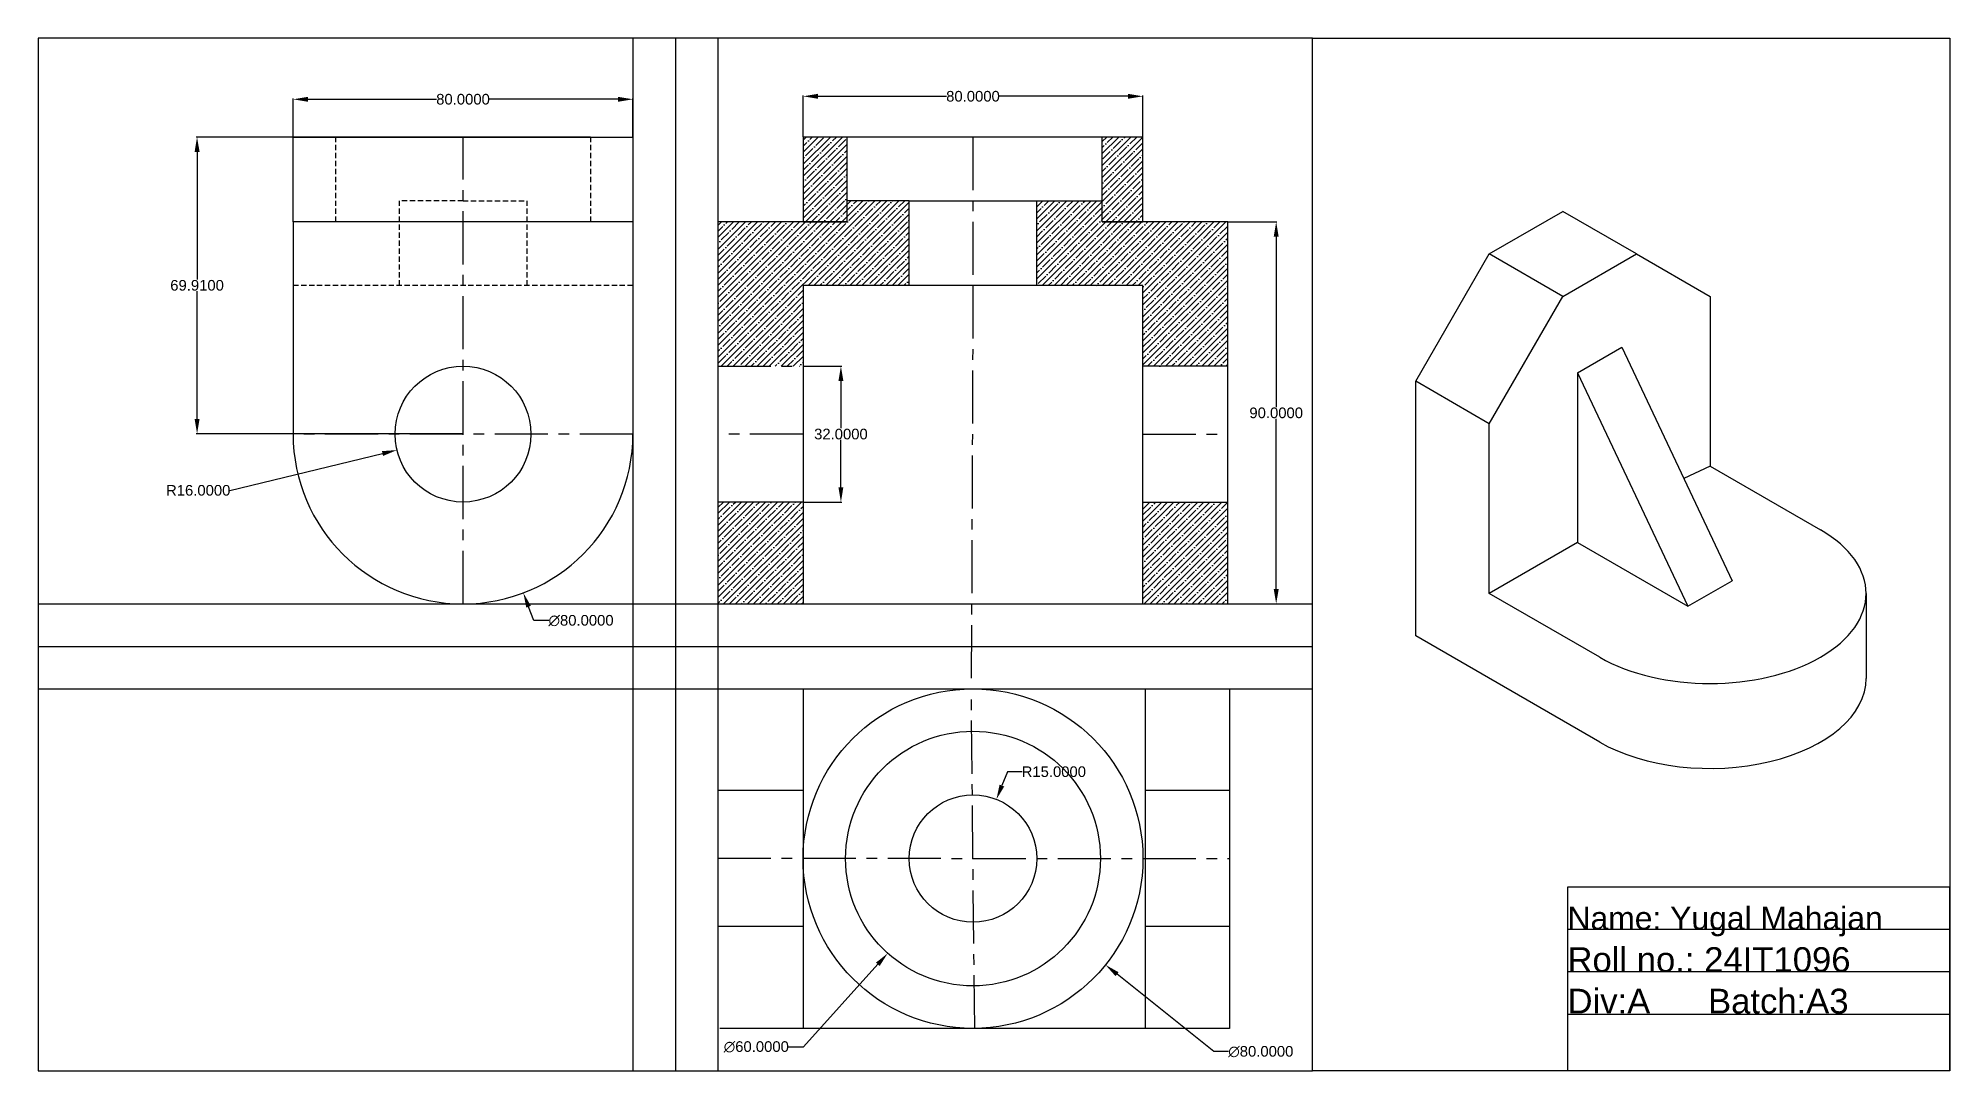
# Model space of a CAD drawing. Header units: inches. Extents: x 211 to 661, y 121 to 365.
import ezdxf

# ---------------------------------------------------------------- set-up
doc = ezdxf.new("R2010")
doc.units = ezdxf.units.IN
doc.header["$LTSCALE"] = 5
doc.header["$MEASUREMENT"] = 0
doc.linetypes.add('CENTERX2', pattern=[4, 2.5, -0.5, 0.5, -0.5])
doc.linetypes.add('HIDDEN', pattern=[0.375, 0.25, -0.125])
doc.layers.add('Layer1', color=7, linetype='CENTERX2')
doc.layers.add('Layer2', color=7, linetype='HIDDEN')
doc.styles.get("Standard").update_dxf_attribs({"font": 'arial.ttf'})
doc.dimstyles.get("Standard").update_dxf_attribs({"dimtxt": 2.5, "dimasz": 3.5, "dimexe": 0.18, "dimexo": 0.0625, "dimgap": 0.09, "dimtad": 0, "dimtih": 1, "dimtoh": 1, "dimdec": 4, "dimzin": 0, "dimdsep": 46, "dimtxsty": 'Standard', "dimcen": 0.09, "dimadec": 0, "dimazin": 0, "dimtfac": 1, "dimtdec": 4, "dimtofl": 0, "dimtmove": 0, "dimatfit": 3, "dimfxl": 1, "dimtolj": 1, "dimtzin": 0, "dimarcsym": 0})

# ---------------------------------------------------------------- blocks, each defined once
blk = doc.blocks.new('*D2')
at = {"color": 0, "lineweight": -2, "transparency": 16777216}
for p, q in [((491.61, 321.4), (503.11, 321.4)), ((502.93, 317.9), (502.93, 277.77)), ((502.93, 234.9), (502.93, 275.04)), ((491.61, 231.4), (503.11, 231.4))]:
    blk.add_line(p, q, dxfattribs=at)
at = {"color": 0, "transparency": 16777216}
for points in [[(502.35, 317.9), (503.52, 317.9), (502.93, 321.4)], [(502.35, 234.9), (503.52, 234.9), (502.93, 231.4)]]:
    blk.add_solid(points, dxfattribs=at)
at = {"layer": 'Defpoints', "color": 0, "transparency": 16777216}
for p in [(491.55, 321.4), (491.55, 231.4), (502.93, 231.4)]:
    blk.add_point(p, dxfattribs=at)
at = {"color": 0, "transparency": 16777216, "insert": (502.93, 276.4), "char_height": 2.5, "attachment_point": 5}
blk.add_mtext('\\A1;90.0000', dxfattribs=at)
blk = doc.blocks.new('*D3')
at = {"color": 0, "lineweight": -2, "transparency": 16777216}
for p, q in [((391.55, 341.46), (391.55, 351.17)), ((471.55, 341.46), (471.55, 351.17)), ((395.05, 350.99), (425.3, 350.99)), ((468.05, 350.99), (437.8, 350.99))]:
    blk.add_line(p, q, dxfattribs=at)
at = {"color": 0, "transparency": 16777216}
for points in [[(395.05, 351.58), (395.05, 350.41), (391.55, 350.99)], [(468.05, 351.58), (468.05, 350.41), (471.55, 350.99)]]:
    blk.add_solid(points, dxfattribs=at)
at = {"layer": 'Defpoints', "color": 0, "transparency": 16777216}
for p in [(471.55, 350.99), (391.55, 341.4), (471.55, 341.4)]:
    blk.add_point(p, dxfattribs=at)
at = {"color": 0, "transparency": 16777216, "insert": (431.55, 350.99), "char_height": 2.5, "attachment_point": 5}
blk.add_mtext('\\A1;80.0000', dxfattribs=at)
blk = doc.blocks.new('*D4')
at = {"color": 0, "lineweight": -2, "transparency": 16777216}
for p, q in [((431.46, 171.4), (431.64, 171.4)), ((431.55, 171.31), (431.55, 171.49)), ((488.21, 125.91), (465.47, 144.17)), ((491.71, 125.91), (488.21, 125.91))]:
    blk.add_line(p, q, dxfattribs=at)
at = {"color": 0, "transparency": 16777216}
blk.add_solid([(465.83, 144.62), (465.1, 143.71), (462.74, 146.36)], dxfattribs=at)
at = {"layer": 'Defpoints', "color": 0, "transparency": 16777216}
for p in [(400.36, 196.45), (462.74, 146.36)]:
    blk.add_point(p, dxfattribs=at)
at = {"color": 0, "transparency": 16777216, "insert": (499.31, 125.91), "char_height": 2.5, "attachment_point": 5}
blk.add_mtext('\\A1;∅80.0000', dxfattribs=at)
blk = doc.blocks.new('*D5')
at = {"color": 0, "lineweight": -2, "transparency": 16777216}
for p, q in [((431.46, 171.4), (431.64, 171.4)), ((431.55, 171.31), (431.55, 171.49)), ((391.64, 127.03), (409.15, 146.49)), ((388.14, 127.03), (391.64, 127.03))]:
    blk.add_line(p, q, dxfattribs=at)
at = {"color": 0, "transparency": 16777216}
blk.add_solid([(408.71, 146.88), (409.58, 146.1), (411.49, 149.1)], dxfattribs=at)
at = {"layer": 'Defpoints', "color": 0, "transparency": 16777216}
for p in [(451.61, 193.71), (411.49, 149.1)]:
    blk.add_point(p, dxfattribs=at)
at = {"color": 0, "transparency": 16777216, "insert": (380.54, 127.03), "char_height": 2.5, "attachment_point": 5}
blk.add_mtext('\\A1;∅60.0000', dxfattribs=at)
blk = doc.blocks.new('*D6')
at = {"color": 0, "lineweight": -2, "transparency": 16777216}
for p, q in [((439.64, 191.86), (438.35, 188.61)), ((443.14, 191.86), (439.64, 191.86)), ((431.46, 171.4), (431.64, 171.4)), ((431.55, 171.31), (431.55, 171.49))]:
    blk.add_line(p, q, dxfattribs=at)
at = {"color": 0, "transparency": 16777216}
blk.add_solid([(437.81, 188.82), (438.9, 188.39), (437.07, 185.35)], dxfattribs=at)
at = {"layer": 'Defpoints', "color": 0, "transparency": 16777216}
for p in [(437.07, 185.35), (431.55, 171.4)]:
    blk.add_point(p, dxfattribs=at)
at = {"color": 0, "transparency": 16777216, "insert": (450.58, 191.86), "char_height": 2.5, "attachment_point": 5}
blk.add_mtext('\\A1;R15.0000', dxfattribs=at)
blk = doc.blocks.new('*D7')
at = {"color": 0, "lineweight": -2, "transparency": 16777216}
for p, q in [((311.41, 271.4), (311.59, 271.4)), ((311.5, 271.31), (311.5, 271.49)), ((256.6, 258.15), (292.54, 266.83))]:
    blk.add_line(p, q, dxfattribs=at)
at = {"color": 0, "transparency": 16777216}
blk.add_solid([(292.41, 267.39), (292.68, 266.26), (295.94, 267.65)], dxfattribs=at)
at = {"layer": 'Defpoints', "color": 0, "transparency": 16777216}
for p in [(311.5, 271.4), (295.94, 267.65)]:
    blk.add_point(p, dxfattribs=at)
at = {"color": 0, "transparency": 16777216, "insert": (249.16, 258.15), "char_height": 2.5, "attachment_point": 5}
blk.add_mtext('\\A1;R16.0000', dxfattribs=at)
blk = doc.blocks.new('*D8')
at = {"color": 0, "lineweight": -2, "transparency": 16777216}
for p, q in [((311.41, 271.4), (311.59, 271.4)), ((311.5, 271.31), (311.5, 271.49)), ((328.17, 227.46), (326.93, 230.73)), ((331.67, 227.46), (328.17, 227.46))]:
    blk.add_line(p, q, dxfattribs=at)
at = {"color": 0, "transparency": 16777216}
blk.add_solid([(327.48, 230.94), (326.39, 230.53), (325.69, 234)], dxfattribs=at)
at = {"layer": 'Defpoints', "color": 0, "transparency": 16777216}
for p in [(297.3, 308.8), (325.69, 234)]:
    blk.add_point(p, dxfattribs=at)
at = {"color": 0, "transparency": 16777216, "insert": (339.28, 227.46), "char_height": 2.5, "attachment_point": 5}
blk.add_mtext('\\A1;∅80.0000', dxfattribs=at)
blk = doc.blocks.new('*D9')
at = {"color": 0, "lineweight": -2, "transparency": 16777216}
for p, q in [((271.5, 341.46), (271.5, 350.47)), ((275, 350.29), (305.25, 350.29)), ((348, 350.29), (317.75, 350.29)), ((351.5, 341.46), (351.5, 350.47))]:
    blk.add_line(p, q, dxfattribs=at)
at = {"color": 0, "transparency": 16777216}
for points in [[(275, 350.87), (275, 349.71), (271.5, 350.29)], [(348, 350.87), (348, 349.71), (351.5, 350.29)]]:
    blk.add_solid(points, dxfattribs=at)
at = {"layer": 'Defpoints', "color": 0, "transparency": 16777216}
for p in [(351.5, 350.29), (271.5, 341.4), (351.5, 341.4)]:
    blk.add_point(p, dxfattribs=at)
at = {"color": 0, "transparency": 16777216, "insert": (311.5, 350.29), "char_height": 2.5, "attachment_point": 5}
blk.add_mtext('\\A1;80.0000', dxfattribs=at)
blk = doc.blocks.new('*D10')
at = {"color": 0, "lineweight": -2, "transparency": 16777216}
for p, q in [((311.44, 341.4), (248.71, 341.4)), ((248.89, 337.9), (248.89, 307.81)), ((248.89, 274.99), (248.89, 305.08)), ((311.44, 271.49), (248.71, 271.49))]:
    blk.add_line(p, q, dxfattribs=at)
at = {"color": 0, "transparency": 16777216}
for points in [[(248.31, 337.9), (249.48, 337.9), (248.89, 341.4)], [(248.31, 274.99), (249.48, 274.99), (248.89, 271.49)]]:
    blk.add_solid(points, dxfattribs=at)
at = {"layer": 'Defpoints', "color": 0, "transparency": 16777216}
for p in [(311.5, 341.4), (248.89, 271.49), (311.5, 271.49)]:
    blk.add_point(p, dxfattribs=at)
at = {"color": 0, "transparency": 16777216, "insert": (248.89, 306.45), "char_height": 2.5, "attachment_point": 5}
blk.add_mtext('\\A1;69.9100', dxfattribs=at)
blk = doc.blocks.new('*D11')
at = {"color": 0, "lineweight": -2, "transparency": 16777216}
for p, q in [((391.61, 287.4), (400.64, 287.4)), ((400.46, 283.9), (400.46, 272.77)), ((400.46, 258.9), (400.46, 270.03)), ((391.61, 255.4), (400.64, 255.4))]:
    blk.add_line(p, q, dxfattribs=at)
at = {"color": 0, "transparency": 16777216}
for points in [[(399.87, 283.9), (401.04, 283.9), (400.46, 287.4)], [(399.87, 258.9), (401.04, 258.9), (400.46, 255.4)]]:
    blk.add_solid(points, dxfattribs=at)
at = {"layer": 'Defpoints', "color": 0, "transparency": 16777216}
for p in [(391.55, 287.4), (391.55, 255.4), (400.46, 255.4)]:
    blk.add_point(p, dxfattribs=at)
at = {"color": 0, "transparency": 16777216, "insert": (400.46, 271.4), "char_height": 2.5, "attachment_point": 5}
blk.add_mtext('\\A1;32.0000', dxfattribs=at)

msp = doc.modelspace()

# ---------------------------------------------------------------- hatches: boundary and pattern name
at = {"true_color": 0xffffff, "transparency": 33554687}
h = msp.add_hatch(dxfattribs=at)
h.set_pattern_fill('ANSI35', scale=8)
h.paths.add_polyline_path([(416.54817, 321.40203), (416.54817, 326.40203), (401.92461, 326.40203), (401.92461, 321.40203), (371.49751, 321.40203), (371.49751, 287.40203), (391.54817, 287.40203), (391.54817, 306.40203), (416.54817, 306.40203)])
h.paths.add_polyline_path([(491.54817, 321.40203), (461.95651, 321.40203), (461.95651, 326.40203), (446.54817, 326.40203), (446.54817, 321.40203), (446.54817, 306.40203), (471.54817, 306.40203), (471.54817, 287.40203), (491.54817, 287.40203)])
h.paths.add_polyline_path([(391.54817, 255.40203), (371.49751, 255.40203), (371.49751, 231.40203), (391.54817, 231.40203)])
h.paths.add_polyline_path([(491.54817, 255.40203), (471.54817, 255.40203), (471.54817, 231.40203), (491.54817, 231.40203)])
h.paths.add_polyline_path([(401.92461, 341.40203), (391.54817, 341.40203), (391.54817, 321.40203), (401.92461, 321.40203), (401.92461, 326.40203)])
h.paths.add_polyline_path([(471.54817, 341.40203), (461.95651, 341.40203), (461.95651, 321.40203), (471.54817, 321.40203)])

# ---------------------------------------------------------------- linework, layer by layer
for p, q in [((211.49751, 364.68258), (211.49751, 121.40203)), ((511.49751, 364.68258), (211.49751, 364.68258)), ((351.49751, 364.68258), (351.49751, 121.40203)), ((361.49751, 364.68258), (361.49751, 121.40203)), ((371.49751, 364.68258), (371.49751, 121.40203)), ((511.49751, 121.40203), (511.49751, 364.68258)), ((511.49751, 364.68258), (611.49751, 364.68258)), ((611.49751, 364.68258), (661.49751, 364.68258)), ((661.49751, 364.68258), (661.49751, 164.68258)), ((271.49751, 321.40203), (271.49751, 341.40203)), ((271.49751, 341.40203), (351.49751, 341.40203)), ((341.49751, 341.40203), (281.49751, 341.40203)), ((471.54817, 341.40203), (391.54817, 341.40203)), ((391.54817, 341.40203), (391.54817, 321.40203)), ((401.92461, 321.40203), (401.92461, 341.40203)), ((461.95651, 321.40203), (461.95651, 341.40203)), ((471.54817, 321.40203), (471.54817, 341.40203)), ((416.54817, 326.40203), (401.92461, 326.40203)), ((416.54817, 326.40203), (446.54817, 326.40203)), ((416.54817, 321.40203), (416.54817, 326.40203)), ((446.54817, 326.40203), (461.95651, 326.40203)), ((446.54817, 321.40203), (446.54817, 326.40203)), ((351.49751, 321.40203), (271.49751, 321.40203)), ((271.49751, 321.40203), (271.49751, 271.40203)), ((401.92461, 321.40203), (371.54817, 321.40203)), ((391.54817, 321.40203), (401.92461, 321.40203)), ((416.54817, 306.40203), (416.54817, 321.40203)), ((446.54817, 306.40203), (446.54817, 321.40203)), ((491.54817, 321.40203), (461.95651, 321.40203)), ((461.95651, 321.40203), (471.54817, 321.40203)), ((491.54817, 231.40203), (491.54817, 321.40203)), ((553.10394, 313.85314), (570.42445, 323.85314)), ((587.74495, 313.85314), (570.42445, 323.85314)), ((535.78343, 283.85314), (553.10394, 313.85314)), ((570.42445, 303.85314), (553.10394, 313.85314)), ((570.42445, 303.85314), (587.74495, 313.85314)), ((587.74495, 313.85314), (605.06546, 303.85314)), ((471.54817, 306.40203), (391.54817, 306.40203)), ((391.54817, 306.40203), (391.54817, 231.40203)), ((471.54817, 231.40203), (471.54817, 306.40203)), ((553.10394, 273.85314), (570.42445, 303.85314)), ((605.06546, 303.85314), (605.06546, 263.85314)), ((573.88855, 285.85314), (584.28085, 291.85314)), ((584.28085, 291.85314), (610.26161, 236.85314)), ((491.54817, 287.40203), (471.54817, 287.40203)), ((535.78343, 223.85314), (535.78343, 283.85314)), ((553.10394, 273.85314), (535.78343, 283.85314)), ((573.88855, 285.85314), (599.86931, 230.85314)), ((573.88855, 285.85314), (573.88855, 245.85314)), ((553.10394, 233.85314), (553.10394, 273.85314)), ((605.06546, 263.85314), (598.88625, 260.93422)), ((605.06546, 263.85314), (631.04622, 248.85314)), ((391.54817, 255.40203), (371.49751, 255.40203)), ((471.54817, 255.40203), (491.54817, 255.40203)), ((573.88855, 245.85314), (553.10394, 233.85314)), ((573.88855, 245.85314), (599.86931, 230.85314)), ((599.86931, 230.85314), (610.26161, 236.85314)), ((211.49751, 231.40203), (511.49751, 231.40203)), ((579.0847, 218.85314), (553.10394, 233.85314)), ((641.80781, 233.85314), (641.80781, 213.85314)), ((211.49751, 221.40203), (511.49751, 221.40203)), ((579.0847, 198.85314), (535.78343, 223.85314)), ((211.49751, 211.40203), (511.49751, 211.40203)), ((391.54817, 211.40203), (391.54817, 131.40203)), ((472.07554, 211.40203), (472.07554, 131.40203)), ((491.94662, 211.40203), (491.94662, 131.40203)), ((391.54817, 187.40203), (371.49751, 187.40203)), ((491.94662, 187.40203), (472.07554, 187.40203)), ((661.49751, 164.68258), (571.49751, 164.68258)), ((571.49751, 164.68258), (571.49751, 121.40203)), ((661.49751, 164.68258), (661.49751, 121.40203)), ((661.49751, 121.40203), (661.49751, 164.68258)), ((391.54817, 155.40203), (371.49751, 155.40203)), ((491.94662, 155.40203), (472.07554, 155.40203)), ((661.49751, 154.68258), (571.49751, 154.68258)), ((661.49751, 144.68258), (571.49751, 144.68258)), ((491.94662, 131.40203), (371.94662, 131.40203)), ((661.49751, 134.68258), (571.49751, 134.68258)), ((211.49751, 121.40203), (511.49751, 121.40203)), ((661.49751, 121.40203), (511.49751, 121.40203))]:
    msp.add_line(p, q)
for centre, radius in [((311.49751, 271.40203), 16), ((431.54817, 171.40203), 40), ((431.54817, 171.40203), 30), ((431.54817, 171.40203), 15)]:
    msp.add_circle(centre, radius)
msp.add_arc((311.49751, 271.40203), 40, 180, 0)
for centre, end_param in [((605.06546, 233.85314), 10.210176124), ((605.06546, 213.85314), 9.424777961)]:
    msp.add_ellipse(centre, major_axis=(-36.74235, 0), ratio=0.577350269, start_param=7.068583471, end_param=end_param)
at = {"layer": 'Layer1'}
for p, q in [((311.49751, 231.40203), (311.49751, 341.40203)), ((371.49751, 287.40203), (391.54817, 287.40203)), ((351.49751, 271.40203), (271.49751, 271.40203)), ((391.54817, 271.40203), (371.49751, 271.40203)), ((471.54817, 271.40203), (491.54817, 271.40203)), ((431.94662, 131.40203), (431.14974, 211.40005)), ((371.49751, 171.50539), (491.94662, 171.40203))]:
    msp.add_line(p, q, dxfattribs=at)
msp.add_lwpolyline([(431.54817, 341.40203), (431.54817, 306.40203), (431.14976, 211.39806)], dxfattribs=at)
at = {"layer": 'Layer2'}
for p, q in [((281.49751, 341.40203), (281.49751, 321.40203)), ((341.49751, 341.40203), (341.49751, 321.40203)), ((311.49751, 326.40203), (296.49751, 326.40203)), ((296.49751, 326.40203), (296.49751, 306.40203)), ((311.49751, 326.40203), (326.49751, 326.40203)), ((326.49751, 326.40203), (326.49751, 306.40203)), ((351.49751, 306.40203), (271.49751, 306.40203))]:
    msp.add_line(p, q, dxfattribs=at)

# ---------------------------------------------------------------- texts
for s, height, p in [('Name: Yugal Mahajan', 5.3701727, (571.49751, 154.68258)), ('Roll no.: 24IT1096', 5.8378393, (571.49751, 144.68258)), ('Div:A      Batch:A3', 5.8378393, (571.51439, 134.90265))]:
    msp.add_text(s, height=height).set_placement(p)

# ---------------------------------------------------------------- dimensions: what is measured, and where the dimension line sits
for base, p1, p2, picture, middle in [((351.49751, 350.28974), (271.49751, 341.40203), (351.49751, 341.40203), '*D9', (311.49751, 350.28974)), ((471.54817, 350.99224), (391.54817, 341.40203), (471.54817, 341.40203), '*D3', (431.54817, 350.99224))]:
    dim = msp.add_linear_dim(base=base, p1=p1, p2=p2, dimstyle='Standard')
    dim.commit()
    dim.dimension.update_dxf_attribs({"geometry": picture, "text_midpoint": middle})
for base, p1, p2, picture, middle in [((248.89433, 271.49203), (311.49751, 341.40203), (311.49751, 271.49203), '*D10', (248.89433, 306.44703)), ((502.93371, 231.40203), (491.54817, 321.40203), (491.54817, 231.40203), '*D2', (502.93371, 276.40203)), ((400.45774, 255.40203), (391.54817, 287.40203), (391.54817, 255.40203), '*D11', (400.45774, 271.40203))]:
    dim = msp.add_linear_dim(base=base, p1=p1, p2=p2, angle=90, dimstyle='Standard')
    dim.commit()
    dim.dimension.update_dxf_attribs({"geometry": picture, "text_midpoint": middle})
dim = msp.add_diameter_dim_2p(p1=(297.30425, 308.79924), p2=(325.69077, 234.00482), dimstyle='Standard')
dim.commit()
dim.dimension.update_dxf_attribs({"geometry": '*D8', "text_midpoint": (339.28079, 227.46031)})
dim = msp.add_radius_dim(center=(311.49751, 271.40203), mpoint=(295.94439, 267.64698), dimstyle='Standard')
dim.commit()
dim.dimension.update_dxf_attribs({"geometry": '*D7', "text_midpoint": (256.59875, 258.14759), "dimtype": 164})
for p1, p2, picture, middle in [((451.60922, 193.70796), (411.48712, 149.09611), '*D5', (380.53784, 127.03254)), ((400.35901, 196.44672), (462.73732, 146.35734), '*D4', (499.31221, 125.90615))]:
    dim = msp.add_diameter_dim_2p(p1=p1, p2=p2, dimstyle='Standard')
    dim.commit()
    dim.dimension.update_dxf_attribs({"geometry": picture, "text_midpoint": middle, "dimtype": 163})
dim = msp.add_radius_dim(center=(431.54817, 171.40203), mpoint=(437.06525, 185.35057), dimstyle='Standard')
dim.commit()
dim.dimension.update_dxf_attribs({"geometry": '*D6', "text_midpoint": (450.58238, 191.85989)})

doc.saveas('drawing.dxf')
